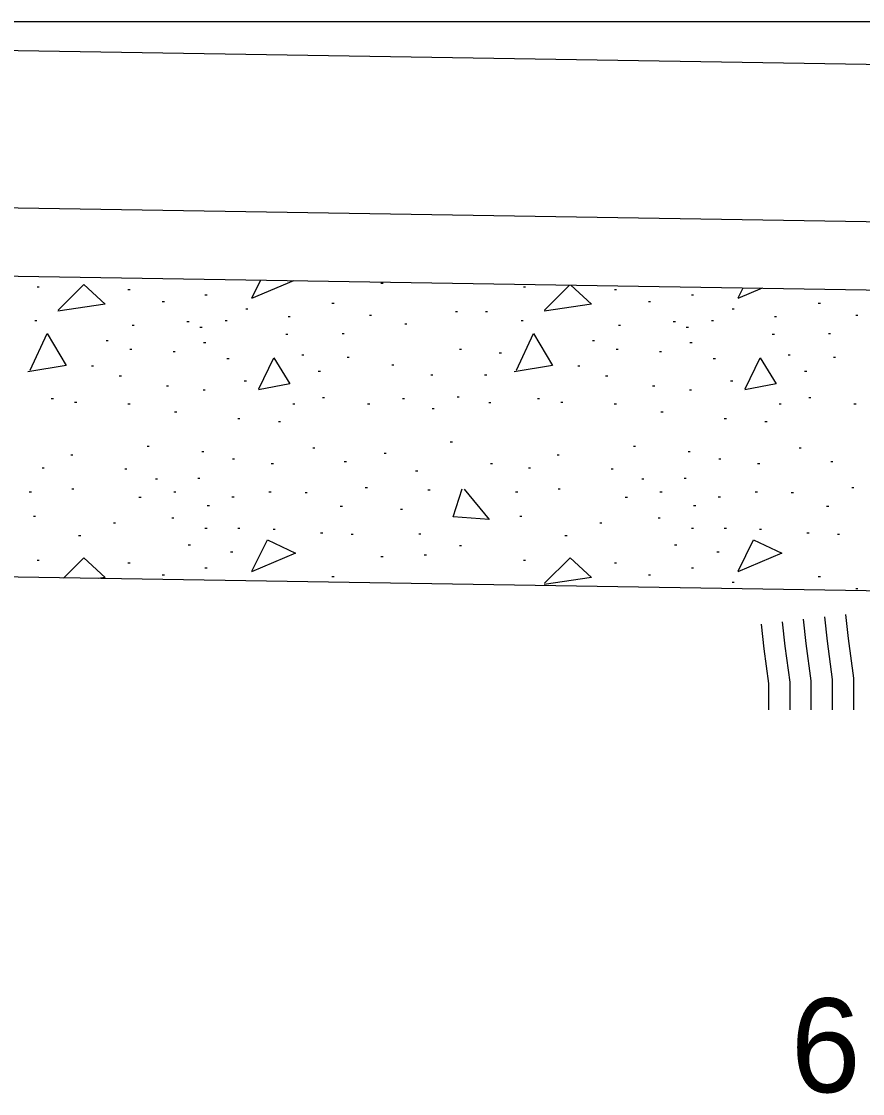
# Model space of a CAD drawing. Extents: x 0 to 2.83, y 0 to 1.83.
# Drawn here: x 0.6623 to 0.7668, y 0.4074 to 0.5407 of the extents above; entities that cross this region are included whole.
import ezdxf

# ---------------------------------------------------------------- set-up
doc = ezdxf.new("R2010")
doc.units = 0
doc.layers.add('SH_General_Details', color=7, linetype='Continuous')

msp = doc.modelspace()

# ---------------------------------------------------------------- linework, layer by layer
at = {"layer": 'SH_General_Details'}
for p, q in [((0.43421, 0.5407), (0.83338, 0.5407)), ((1.48203, 0.52387), (0.43421, 0.5407)), ((1.48203, 0.5043), (0.43421, 0.52113)), ((0.43421, 0.51269), (0.83072, 0.50632)), ((0.70692, 0.50816), (0.70719, 0.50816)), ((0.66421, 0.50771), (0.66447, 0.50771)), ((0.6755, 0.50737), (0.67577, 0.50737)), ((0.68507, 0.50674), (0.68534, 0.50674)), ((0.72463, 0.50771), (0.72489, 0.50771)), ((0.73593, 0.50737), (0.73619, 0.50737)), ((0.7455, 0.50674), (0.74576, 0.50674)), ((0.67976, 0.50589), (0.68002, 0.50589)), ((0.70085, 0.50567), (0.70112, 0.50567)), ((0.74018, 0.50589), (0.74044, 0.50589)), ((0.76127, 0.50567), (0.76154, 0.50567)), ((0.69013, 0.50499), (0.69039, 0.50499)), ((0.6954, 0.50402), (0.69567, 0.50402)), ((0.70551, 0.50419), (0.70577, 0.50419)), ((0.71618, 0.50465), (0.71644, 0.50465)), ((0.71992, 0.50465), (0.72018, 0.50465)), ((0.75055, 0.50499), (0.75081, 0.50499)), ((0.75583, 0.50402), (0.75609, 0.50402)), ((0.76593, 0.50419), (0.76619, 0.50419)), ((0.66393, 0.50351), (0.66419, 0.50351)), ((0.67601, 0.50294), (0.67628, 0.50294)), ((0.68282, 0.5034), (0.68309, 0.5034)), ((0.68445, 0.50272), (0.68471, 0.50272)), ((0.68757, 0.50351), (0.68784, 0.50351)), ((0.70988, 0.50311), (0.71014, 0.50311)), ((0.72435, 0.50351), (0.72461, 0.50351)), ((0.73643, 0.50294), (0.7367, 0.50294)), ((0.74325, 0.5034), (0.74351, 0.5034)), ((0.74487, 0.50272), (0.74514, 0.50272)), ((0.74799, 0.50351), (0.74826, 0.50351)), ((0.69512, 0.50183), (0.69538, 0.50183)), ((0.7021, 0.50192), (0.70236, 0.50192)), ((0.75554, 0.50183), (0.75581, 0.50183)), ((0.76252, 0.50192), (0.76278, 0.50192)), ((0.67278, 0.50103), (0.67304, 0.50103)), ((0.67573, 0.49995), (0.67599, 0.49995)), ((0.6849, 0.50081), (0.68517, 0.50081)), ((0.71668, 0.49995), (0.71695, 0.49995)), ((0.7332, 0.50103), (0.73346, 0.50103)), ((0.73615, 0.49995), (0.73641, 0.49995)), ((0.74532, 0.50081), (0.74559, 0.50081)), ((0.68112, 0.49967), (0.68138, 0.49967)), ((0.6878, 0.49882), (0.68806, 0.49882)), ((0.69711, 0.49927), (0.69737, 0.49927)), ((0.70272, 0.49899), (0.70299, 0.49899)), ((0.72162, 0.4995), (0.72189, 0.4995)), ((0.74154, 0.49967), (0.74181, 0.49967)), ((0.74822, 0.49882), (0.74849, 0.49882)), ((0.75753, 0.49927), (0.75779, 0.49927)), ((0.76314, 0.49899), (0.76341, 0.49899)), ((0.67096, 0.49791), (0.67123, 0.49791)), ((0.69915, 0.49723), (0.69941, 0.49723)), ((0.70829, 0.49803), (0.70855, 0.49803)), ((0.73138, 0.49791), (0.73165, 0.49791)), ((0.75957, 0.49723), (0.75984, 0.49723)), ((0.67442, 0.49666), (0.67469, 0.49666)), ((0.68995, 0.49604), (0.69022, 0.49604)), ((0.71311, 0.49678), (0.71337, 0.49678)), ((0.71981, 0.49678), (0.72007, 0.49678)), ((0.73485, 0.49666), (0.73511, 0.49666)), ((0.75038, 0.49604), (0.75064, 0.49604)), ((0.68027, 0.49542), (0.68053, 0.49542)), ((0.68485, 0.4949), (0.68511, 0.4949)), ((0.74069, 0.49542), (0.74096, 0.49542)), ((0.74527, 0.4949), (0.74553, 0.4949)), ((0.66597, 0.49383), (0.66623, 0.49383)), ((0.66886, 0.49337), (0.66913, 0.49337)), ((0.6755, 0.49315), (0.67577, 0.49315)), ((0.69597, 0.49315), (0.69623, 0.49315)), ((0.69966, 0.49394), (0.69992, 0.49394)), ((0.70528, 0.49315), (0.70554, 0.49315)), ((0.70959, 0.49383), (0.70986, 0.49383)), ((0.7164, 0.49405), (0.71667, 0.49405)), ((0.72032, 0.49332), (0.72058, 0.49332)), ((0.72639, 0.49383), (0.72665, 0.49383)), ((0.72928, 0.49337), (0.72955, 0.49337)), ((0.73592, 0.49315), (0.73619, 0.49315)), ((0.75639, 0.49315), (0.75666, 0.49315)), ((0.76008, 0.49394), (0.76035, 0.49394)), ((0.7657, 0.49315), (0.76596, 0.49315)), ((0.68129, 0.49218), (0.68156, 0.49218)), ((0.71328, 0.49258), (0.71354, 0.49258)), ((0.74171, 0.49218), (0.74198, 0.49218)), ((0.68916, 0.49133), (0.68942, 0.49133)), ((0.69421, 0.49099), (0.69447, 0.49099)), ((0.74958, 0.49133), (0.74985, 0.49133)), ((0.75463, 0.49099), (0.7549, 0.49099)), ((0.67789, 0.48792), (0.67815, 0.48792)), ((0.71555, 0.48843), (0.71582, 0.48843)), ((0.73831, 0.48792), (0.73857, 0.48792)), ((0.66841, 0.48685), (0.66867, 0.48685)), ((0.68468, 0.48724), (0.68494, 0.48724)), ((0.69847, 0.4877), (0.69873, 0.4877)), ((0.70732, 0.48702), (0.70759, 0.48702)), ((0.72883, 0.48685), (0.72909, 0.48685)), ((0.7451, 0.48724), (0.74536, 0.48724)), ((0.75889, 0.4877), (0.75915, 0.4877)), ((0.66483, 0.4852), (0.6651, 0.4852)), ((0.68848, 0.48634), (0.68874, 0.48634)), ((0.6933, 0.48577), (0.69357, 0.48577)), ((0.70238, 0.48599), (0.70265, 0.48599)), ((0.72054, 0.48577), (0.72081, 0.48577)), ((0.72525, 0.4852), (0.72552, 0.4852)), ((0.7489, 0.48634), (0.74917, 0.48634)), ((0.75372, 0.48577), (0.75399, 0.48577)), ((0.76281, 0.48599), (0.76307, 0.48599)), ((0.67511, 0.48509), (0.67537, 0.48509)), ((0.67891, 0.48384), (0.67917, 0.48384)), ((0.68419, 0.48395), (0.68445, 0.48395)), ((0.71124, 0.48486), (0.7115, 0.48486)), ((0.73553, 0.48509), (0.73579, 0.48509)), ((0.73933, 0.48384), (0.73959, 0.48384)), ((0.74461, 0.48395), (0.74487, 0.48395)), ((0.66852, 0.48259), (0.66878, 0.48259)), ((0.70499, 0.48276), (0.70526, 0.48276)), ((0.71277, 0.48247), (0.71303, 0.48247)), ((0.72894, 0.48259), (0.72921, 0.48259)), ((0.76542, 0.48276), (0.76568, 0.48276)), ((0.66324, 0.48225), (0.66351, 0.48225)), ((0.67686, 0.48157), (0.67713, 0.48157)), ((0.68118, 0.48225), (0.68144, 0.48225)), ((0.68842, 0.48162), (0.68869, 0.48162)), ((0.69302, 0.48225), (0.69328, 0.48225)), ((0.6975, 0.48213), (0.69777, 0.48213)), ((0.72367, 0.48225), (0.72393, 0.48225)), ((0.73729, 0.48157), (0.73755, 0.48157)), ((0.7416, 0.48225), (0.74186, 0.48225)), ((0.74885, 0.48162), (0.74911, 0.48162)), ((0.75344, 0.48225), (0.75371, 0.48225)), ((0.75792, 0.48213), (0.75819, 0.48213)), ((0.68536, 0.48055), (0.68562, 0.48055)), ((0.70187, 0.48043), (0.70214, 0.48043)), ((0.70936, 0.48009), (0.70963, 0.48009)), ((0.74578, 0.48055), (0.74604, 0.48055)), ((0.76229, 0.48043), (0.76256, 0.48043)), ((0.66376, 0.47919), (0.66402, 0.47919)), ((0.68095, 0.47901), (0.68121, 0.47901)), ((0.72418, 0.47919), (0.72444, 0.47919)), ((0.74137, 0.47901), (0.74164, 0.47901)), ((0.67369, 0.47839), (0.67395, 0.47839)), ((0.68507, 0.47771), (0.68534, 0.47771)), ((0.68916, 0.47771), (0.68942, 0.47771)), ((0.69353, 0.4776), (0.69379, 0.4776)), ((0.69943, 0.47714), (0.6997, 0.47714)), ((0.73411, 0.47839), (0.73437, 0.47839)), ((0.7455, 0.47771), (0.74576, 0.47771)), ((0.74958, 0.47771), (0.74985, 0.47771)), ((0.75395, 0.4776), (0.75422, 0.4776)), ((0.75986, 0.47714), (0.76012, 0.47714)), ((0.66937, 0.4768), (0.66964, 0.4768)), ((0.70323, 0.47697), (0.7035, 0.47697)), ((0.71163, 0.47703), (0.7119, 0.47703)), ((0.7298, 0.4768), (0.73006, 0.4768)), ((0.76366, 0.47697), (0.76392, 0.47697)), ((0.80277, 0.46937), (0.43421, 0.47524)), ((0.683, 0.47566), (0.68326, 0.47566)), ((0.68825, 0.47476), (0.68852, 0.47476)), ((0.71669, 0.47555), (0.71695, 0.47555)), ((0.74342, 0.47566), (0.74368, 0.47566)), ((0.74867, 0.47476), (0.74894, 0.47476)), ((0.66421, 0.47374), (0.66447, 0.47374)), ((0.6755, 0.4734), (0.67577, 0.4734)), ((0.70692, 0.47419), (0.70719, 0.47419)), ((0.71232, 0.47442), (0.71258, 0.47442)), ((0.72463, 0.47374), (0.72489, 0.47374)), ((0.73593, 0.4734), (0.73619, 0.4734)), ((0.67976, 0.47192), (0.68002, 0.47192)), ((0.68507, 0.47277), (0.68534, 0.47277)), ((0.74018, 0.47192), (0.74044, 0.47192)), ((0.7455, 0.47277), (0.74576, 0.47277)), ((0.70085, 0.47169), (0.70112, 0.47169)), ((0.75055, 0.47101), (0.75081, 0.47101)), ((0.76127, 0.47169), (0.76154, 0.47169)), ((0.76593, 0.47022), (0.76619, 0.47022))]:
    msp.add_line(p, q, dxfattribs=at)
for points in [[(0.66684, 0.50483), (0.67001, 0.508), (0.67265, 0.50556), (0.66678, 0.5047)], [(0.69606, 0.50848), (0.69086, 0.50627)], [(0.69091, 0.50635), (0.69199, 0.50855)], [(0.72726, 0.50483), (0.73036, 0.50793)], [(0.73051, 0.50793), (0.73308, 0.50556)], [(0.75429, 0.50755), (0.75128, 0.50627)], [(0.75133, 0.50635), (0.75194, 0.50759)], [(0.73308, 0.50556), (0.7272, 0.5047)], [(0.66333, 0.49736), (0.66545, 0.50192), (0.66783, 0.49795), (0.66307, 0.49716)], [(0.72376, 0.49736), (0.72587, 0.50192), (0.72825, 0.49795), (0.72349, 0.49716)], [(0.69177, 0.49505), (0.69362, 0.49888), (0.6956, 0.49564), (0.69173, 0.49491)], [(0.75219, 0.49505), (0.75404, 0.49888), (0.75602, 0.49564), (0.75215, 0.49491)], [(0.71728, 0.48255), (0.72038, 0.47879), (0.71589, 0.47912), (0.71701, 0.48262)], [(0.69091, 0.47238), (0.69282, 0.47628), (0.69633, 0.47462), (0.69086, 0.4723)], [(0.75133, 0.47238), (0.75324, 0.47628), (0.75675, 0.47462), (0.75128, 0.4723)], [(0.6675, 0.47152), (0.67001, 0.47403)], [(0.67001, 0.47403), (0.67265, 0.47158)], [(0.72726, 0.47086), (0.73043, 0.47403), (0.73308, 0.47158), (0.7272, 0.47072)], [(0.67265, 0.47158), (0.67179, 0.47146)], [(0.76203, 0.46668), (0.76236, 0.46369), (0.763, 0.45891), (0.763, 0.45515)], [(0.76466, 0.46697), (0.76498, 0.46401), (0.76564, 0.45909), (0.76564, 0.45515)], [(0.75416, 0.4658), (0.7545, 0.46273), (0.75508, 0.45839), (0.75508, 0.45515)], [(0.75678, 0.46609), (0.75712, 0.46305), (0.75772, 0.45856), (0.75772, 0.45515)], [(0.75941, 0.46639), (0.75974, 0.46337), (0.76036, 0.45874), (0.76036, 0.45515)]]:
    msp.add_lwpolyline(points, dxfattribs=at)

# ---------------------------------------------------------------- texts
msp.add_text('6', height=0.01167, dxfattribs=at).set_placement((0.75785, 0.4076))

doc.saveas('drawing.dxf')
